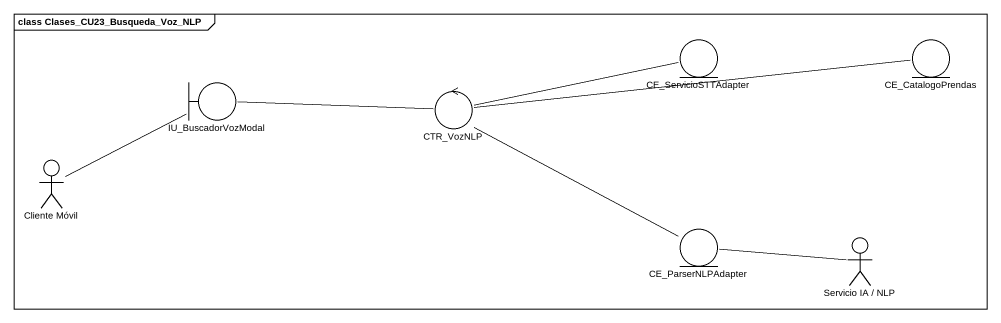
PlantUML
@startuml
mainframe class Clases_CU23_Busqueda_Voz_NLP
entity CE_ServicioSTTAdapter
entity CE_CatalogoPrendas
boundary IU_BuscadorVozModal
control CTR_VozNLP
actor "Cliente Móvil" as Cliente_Móvil
entity CE_ParserNLPAdapter
actor "Servicio IA / NLP" as Servicio_IA_NLP
IU_BuscadorVozModal -right- CTR_VozNLP
CTR_VozNLP -right- CE_ServicioSTTAdapter
CTR_VozNLP -right- CE_CatalogoPrendas
CTR_VozNLP -right- CE_ParserNLPAdapter
Cliente_Móvil -right- IU_BuscadorVozModal
Servicio_IA_NLP -left- CE_ParserNLPAdapter
@enduml
